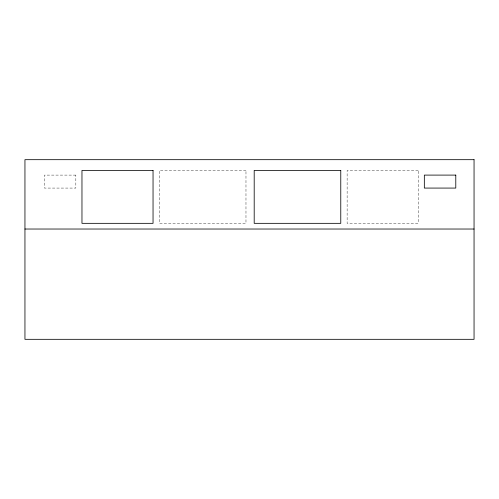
<?xml version="1.0" encoding="UTF-8"?>
<svg xmlns="http://www.w3.org/2000/svg" width="499" height="499" viewBox="0 0 499 499"><rect width="100%" height="100%" fill="white"/><g stroke="black" fill="none" stroke-linecap="round" stroke-linejoin="round"><path stroke-width="0.37" stroke-dasharray="2.5 1.87" d="M245.976 170.421L159.399 170.421L159.399 223.334L245.976 223.334L245.976 170.421M418.206 170.421L347.129 170.421L347.129 223.334L418.206 223.334L418.206 170.421M75.836 175.099L44.386 175.099L44.386 188.073L75.836 188.073L75.836 175.099"/><path stroke-width="0.75" d="M24.95 229.029L474.05 229.029M474.05 159.68L24.95 159.68L24.95 339.32L474.05 339.32L474.05 159.68M153.043 170.421L81.967 170.421L81.967 223.334L153.043 223.334L153.043 170.421M340.773 170.421L254.197 170.421L254.197 223.334L340.773 223.334L340.773 170.421M455.787 175.099L424.337 175.099L424.337 188.073L455.787 188.073L455.787 175.099"/></g></svg>
